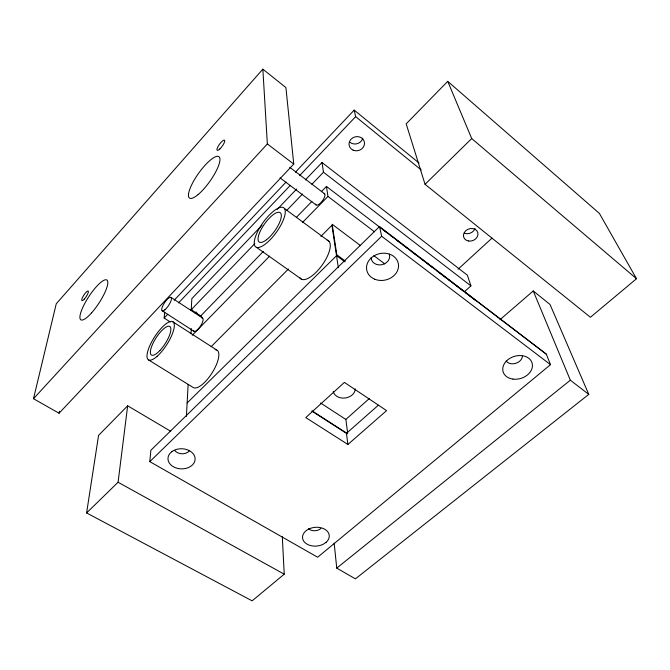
<?xml version="1.0" encoding="UTF-8"?>
<svg xmlns="http://www.w3.org/2000/svg" width="670" height="670" viewBox="0 0 670 670"><rect width="100%" height="100%" fill="white"/><g stroke="black" fill="none" stroke-linecap="round" stroke-linejoin="round"><path stroke-width="1" d="M186.394 416.372L188.136 384.413M191.025 333.652L191.302 328.509M201.704 316.575L191.226 309.716L191.838 298.644L261.995 225.279M170.306 321.994L164.15 318.041L164.703 312.044M149.804 461.63L150.859 450.282L379.505 226.56L546.318 354.145L550.514 364.664L317.639 557.231L149.804 461.63L381.666 236.25L379.505 226.56M282.313 536.704L284.231 574.182L252.121 600.848L86.598 512.944L118.079 482.249L127.66 405.802L170.733 431.296M86.598 512.944L98.582 435.366L127.66 405.802M59.069 413.239L293.753 164.075L285.914 87.586L262.849 69.152L56.263 303.761L33.5 398.717L59.069 413.239L59.488 411.213M33.5 398.717L267.355 143.933L262.849 69.152M174.2 300.202L286.065 182.064M295.386 172.215L354.187 110.114L419.026 163.019M164.15 318.041L167.751 314.255M178.547 302.899L290.135 185.54M299.498 175.699L355.653 116.647L354.187 110.114M277.179 209.4L296.709 188.974M305.386 179.903L322.019 162.508L467.375 275.194L470.926 285.872L464.737 291.45M191.226 309.716L254.826 243.604M286.626 210.548L302.522 194.015M311.918 184.25L323.484 172.232L322.019 162.508M200.179 316.466L263.31 251.451M296.684 217.072L311.927 201.377M321.357 191.662L326.441 186.436L386.925 232.683M192.315 335.234L269.616 256.133M302.43 222.549L327.957 196.427L326.441 186.436M447.736 81.338L406.179 123.841L425.048 184.309L590.421 317.262L636.5 278.728L599.39 213.412L447.736 81.338L471.714 138.564L636.5 278.728M211.083 346.733L288.452 268.972M320.871 236.384L331.926 225.279L338.333 267.698M187.123 402.972L336.524 255.722L344.941 261.886M425.048 184.309L471.714 138.564M458.087 269.189L491.973 238.143M347.63 432.786L345.846 419.437L369.271 398.583M347.906 444.47L305.771 417.594L344.397 382.394L386.582 410.618L347.906 444.47L346.44 433.364L378.357 405.208M499.971 319.699L533.245 290.964L550.037 304.49L588.771 394.379L355.41 578.863L336.759 568.118L334.163 543.202M336.759 568.118L570.337 380.192L533.245 290.964M320.871 528.513L319.381 529.551A7.797 5.519 -5.1 0 1 309.942 529.702L308.569 528.714M118.079 482.249L284.231 574.182M148.539 359.924L193.37 387.612A22.152 8.04 -57.4 0 0 213.378 370.745A22.152 8.04 -57.4 0 0 215.145 349.681M312.245 410.97L347.764 433.817M311.759 411.053L346.44 433.364M172.525 321.592L216.619 349.949M162.148 310.771L193.906 331.256M320.603 403.013L345.846 419.437M170.976 297.354L202.566 318.024M256.468 247.331L301.726 279.348M284.49 208.537A24.078 8.241 -54.4 0 1 266.652 243.017A24.078 8.241 -54.4 0 1 258.134 230.572A24.078 8.241 -54.4 0 1 284.49 208.537L329.238 241.518M345.209 260.99L336.801 254.767L332.169 224.257L360.527 245.622M280.043 177.893L315.939 204.852M373.868 255.68L384.706 263.846M381.666 236.25L550.514 364.664M289.716 167.274L324.707 193.864M327.957 196.427L374.497 231.795M382.252 229.148L393.022 237.356M397.159 240.513L407.109 248.093M411.246 251.242L423.683 260.714M425.333 261.978L452.685 282.807M454.335 284.072L546.318 354.145M267.355 143.933L293.753 164.075M391.071 235.848L401.012 243.453M402.67 244.718L404.328 245.982M405.978 247.255L418.407 256.752M420.065 258.025L432.493 267.523M436.639 270.697L446.58 278.293M448.238 279.566L449.897 280.831M451.555 282.095L463.983 291.601M465.642 292.865L475.583 300.47M323.484 172.232L470.926 285.872M570.337 380.192L588.771 394.379M355.653 116.647L421.229 169.962M522.441 356.197A8.794 6.725 -17.4 0 1 515.666 363.366A8.794 6.725 -17.4 0 1 506.177 361.013M389.329 254.19A9.363 7.881 -12.7 0 1 381.841 264.717A9.363 7.881 -12.7 0 1 371.113 257.799M189.459 450.751A8.383 6.256 1.5 0 1 178.061 452.945L176.319 451.94A8.383 6.256 1.5 0 1 174.979 450.642M362.78 138.196A7.713 6.985 -16.1 0 1 350.125 142.4M474.988 228.503A7.328 6.114 -20.6 0 1 464.369 233.177M190.741 309.942A7.11 5.804 3.1 0 1 192.583 310.177M196.905 312.974A7.11 5.804 3.1 0 1 197.608 314.389M196.151 311.96A7.035 5.77 3.3 0 1 194.694 312.848M327.27 240.153A23.534 9.162 -54.3 0 1 321.943 265.395A23.534 9.162 -54.3 0 1 299.909 277.79M355.234 388.843A11.139 8.668 -7.5 0 1 345.151 398.005A11.139 8.668 -7.5 0 1 333.224 391.548M201.829 317.89A7.906 2.68 -56.7 0 1 200.514 326.089A7.906 2.68 -56.7 0 1 193.479 330.645M324.121 193.538A7.052 2.554 -53.3 0 1 321.994 201.394A7.052 2.554 -53.3 0 1 315.671 204.141M171.838 451.655L169.703 453.749A13.584 10.067 1.4 0 0 172.048 465.901L174.862 467.501A13.584 10.067 1.4 0 0 192.742 464.628A13.584 10.067 1.4 0 0 190.163 451.128A13.584 10.067 1.4 0 0 171.838 451.655M326.123 542.306L323.56 544.073A13.417 9.414 -5.1 0 1 307.371 544.35L304.992 542.658A13.417 9.414 -5.1 0 1 307.237 529.895A13.417 9.414 -5.1 0 1 325.344 529.585A13.417 9.414 -5.1 0 1 326.123 542.306M374.723 279.214A16.139 13.509 -12.6 0 0 398.55 265.588A16.139 13.509 -12.6 0 0 374.304 255.689A16.139 13.509 -12.6 0 0 374.723 279.214M512.944 379.103A15.15 11.499 -17.2 0 0 532.148 363.199A15.15 11.499 -17.2 0 0 507.693 359.891A15.15 11.499 -17.2 0 0 512.944 379.103M468.64 241.033A7.412 6.156 -20.3 0 0 477.794 232.599A7.412 6.156 -20.3 0 0 465.717 230.765A7.412 6.156 -20.3 0 0 468.64 241.033M353.123 150.147A7.806 7.043 -15.8 0 0 364.514 143.095A7.806 7.043 -15.8 0 0 352.671 137.894A7.806 7.043 -15.8 0 0 353.123 150.147M91.631 312.815A23.793 6.022 -56.8 0 0 106.915 280.018A23.793 6.022 -56.8 0 0 83.038 306.902A23.793 6.022 -56.8 0 0 91.631 312.815M84.412 299.013A5.762 1.415 -56.8 0 0 88.222 291.048A5.762 1.415 -56.8 0 0 82.494 297.488A5.762 1.415 -56.8 0 0 84.412 299.013M219.852 148.958A6.273 1.683 -54.1 0 0 224.618 140.264A6.273 1.683 -54.1 0 0 218.043 146.512A6.273 1.683 -54.1 0 0 219.852 148.958M198.153 194.543A25.401 6.926 -54.6 0 0 219.827 158.179A25.401 6.926 -54.6 0 0 194.627 179.376A25.401 6.926 -54.6 0 0 198.153 194.543M159.937 350.46A16.968 5.41 -57.2 0 0 169.828 326.516A16.968 5.41 -57.2 0 0 152.09 345.335A16.968 5.41 -57.2 0 0 159.937 350.46M266.559 239.718A18.056 6.181 -54.4 0 0 280.973 213.63A18.056 6.181 -54.4 0 0 261.543 228.679A18.056 6.181 -54.4 0 0 266.559 239.718M157.082 356.34A22.629 7.219 -57.2 0 0 173.882 322.957A22.629 7.219 -57.2 0 0 151.01 343.157A22.629 7.219 -57.2 0 0 157.082 356.34M164.962 309.716A8.032 2.462 -56.5 0 0 171.369 297.916A8.032 2.462 -56.5 0 0 163.396 304.582A8.032 2.462 -56.5 0 0 164.962 309.716"/></g></svg>
